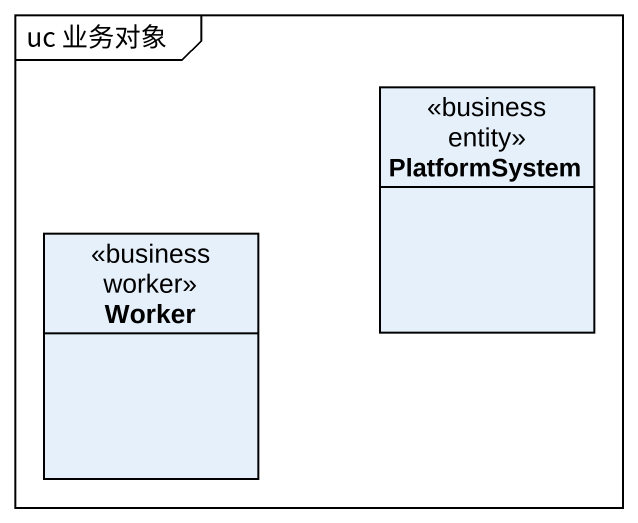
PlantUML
@startuml
mainframe uc 业务对象
hide circle
hide empty members
class PlatformSystem <<business entity>>
class Worker <<business worker>>
@enduml
